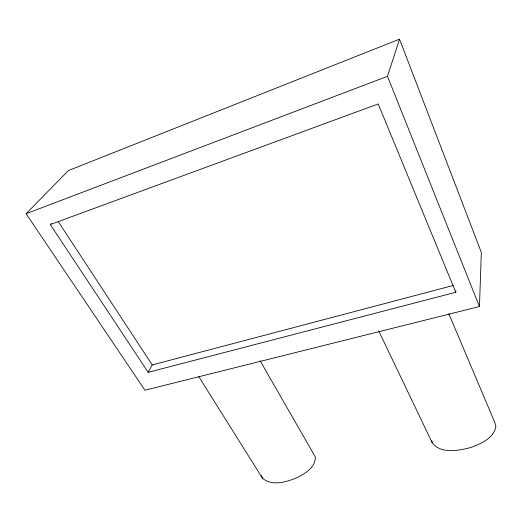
<?xml version="1.0" encoding="UTF-8"?>
<svg xmlns="http://www.w3.org/2000/svg" width="522" height="522" viewBox="0 0 522 522"><rect width="100%" height="100%" fill="white"/><g stroke="black" fill="none" stroke-linecap="round" stroke-linejoin="round"><path stroke-width="0.78" d="M479.45 306.544L481.336 252.433L399.526 39.163L68.402 170.557L26.1 213.707L144.966 390.228L479.45 306.544L387.481 76.31L399.526 39.163M51.345 223.39L50.301 224.538L148.17 372.33L455.791 292.287L455.908 290.761M148.17 372.33L152.222 364.924L453.233 285.488M26.1 213.707L387.481 76.31M50.301 224.538L378.209 103.95L455.791 292.287M198.706 376.506L262.501 478.263C272.373 486.706 287.054 481.826 297.703 477.402C305.468 473.16 315.836 467.033 315.295 456.894L260.1 360.741M378.776 331.046L432.216 442.786C441.168 454.349 458.662 450.61 470.922 447.465C480.951 443.674 493.779 438.31 495.9 426.507L494.797 422.448L448.822 313.781M58.275 221.622L152.222 364.924M261.378 475.581L262.501 478.263M431.883 440.757L432.216 442.786"/></g></svg>
